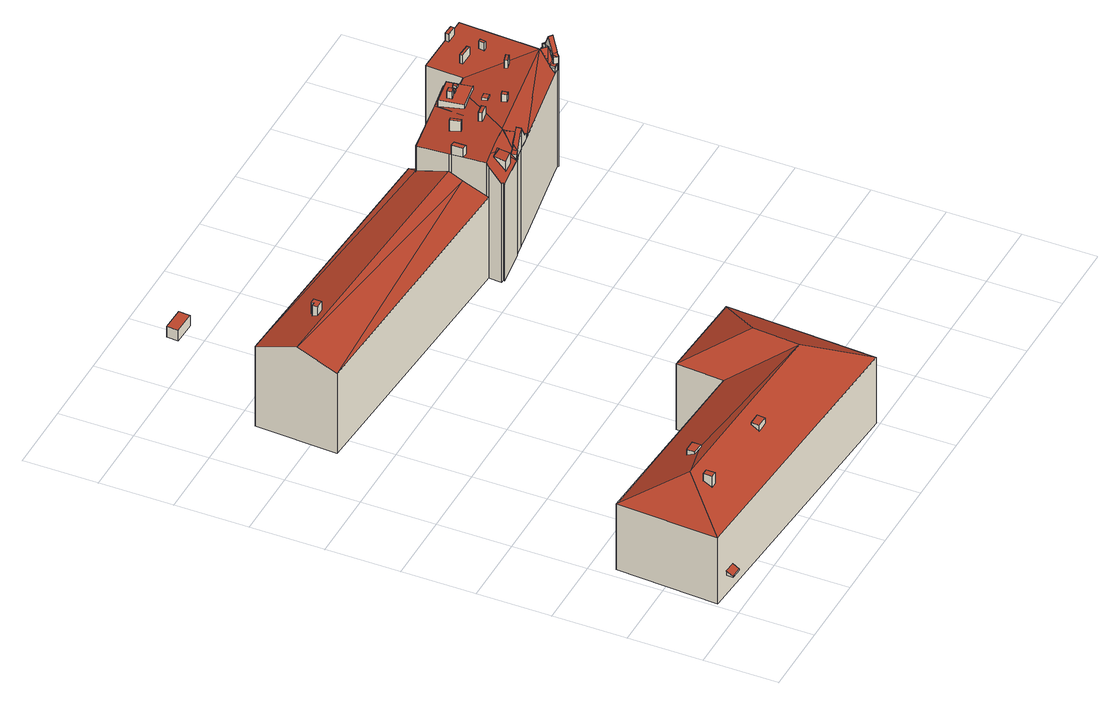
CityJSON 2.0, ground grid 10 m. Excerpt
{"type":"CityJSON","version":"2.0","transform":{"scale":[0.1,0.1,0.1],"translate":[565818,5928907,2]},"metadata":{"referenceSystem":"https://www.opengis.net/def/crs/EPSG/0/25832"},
"CityObjects":{
"building1":{"type":"Building","attributes":{"Grundfläche 2D":"630.124838","Grundhöhe NN":"2.494"},"children":["building1-1","building1-2","building1-3","building1-4"],"geometry":[{"type":"Solid","lod":"3","boundaries":[[[[0,1,2,3,4]],[[4,3,5]],[[1,6,7,2]],[[8,7,6]],[[9,2,7,8]],[[10,2,9,5,3,11]],[[2,10,11,3]],[[0,4,12,13,1]],[[6,1,13,14]],[[8,6,14,15]],[[9,8,15,16]],[[5,9,16,17]],[[4,5,17,12]],[[15,14,13,12,17,16]]]],"semantics":{"surfaces":[{"type":"RoofSurface"},{"type":"WallSurface"},{"type":"GroundSurface"}],"values":[[0,0,0,0,0,0,0,1,1,1,1,1,1,2]]}}]},
"building1-1":{"type":"BuildingInstallation","parents":["building1"],"geometry":[{"type":"MultiSurface","lod":"3","boundaries":[[[18,19,20,21]],[[22,23,18,21]],[[11,24,19,18,23]],[[25,20,19,24,10]],[[25,22,21,20]]],"semantics":{"surfaces":[{"type":"RoofSurface"},{"type":"WallSurface"}],"values":[0,1,1,1,1]}}]},
"building1-2":{"type":"BuildingInstallation","parents":["building1"],"geometry":[{"type":"MultiSurface","lod":"3","boundaries":[[[26,27,28,29]],[[29,28,30,31]],[[26,29,31,32]],[[27,26,32,33]],[[28,27,33,30]]],"semantics":{"surfaces":[{"type":"RoofSurface"},{"type":"WallSurface"}],"values":[0,1,1,1,1]}}]},
"building1-3":{"type":"BuildingInstallation","parents":["building1"],"geometry":[{"type":"MultiSurface","lod":"3","boundaries":[[[34,35,36,37]],[[37,36,38,39]],[[34,37,39,40]],[[35,34,40,41]],[[36,35,41,38]]],"semantics":{"surfaces":[{"type":"RoofSurface"},{"type":"WallSurface"}],"values":[0,1,1,1,1]}}]},
"building1-4":{"type":"BuildingInstallation","parents":["building1"],"geometry":[{"type":"MultiSurface","lod":"3","boundaries":[[[42,43,44,45]],[[46,47,45,44]],[[47,48,42,45]],[[48,49,43,42]],[[49,46,44,43]],[[49,48,47,46]]],"semantics":{"surfaces":[{"type":"RoofSurface"},{"type":"WallSurface"},{"type":"OuterCeilingSurface"}],"values":[0,1,1,1,1,2]}}]},
"building2":{"type":"Building","attributes":{"Grundfläche 2D":"424.525256","Grundhöhe NN":"2.347"},"children":["building2-1"],"geometry":[{"type":"Solid","lod":"3","boundaries":[[[[50,51,52]],[[50,53,54,55]],[[55,51,50]],[[56,57,55,54]],[[58,59,56]],[[59,57,56]],[[53,50,52,60,61]],[[54,53,61,62]],[[56,54,62,63]],[[58,56,63,64]],[[59,58,64,65]],[[57,59,65,66]],[[51,55,57,66,67]],[[52,51,67,60]],[[60,67,66,65,64,63,62,61]]]],"semantics":{"surfaces":[{"type":"RoofSurface"},{"type":"WallSurface"},{"type":"GroundSurface"}],"values":[[0,0,0,0,0,0,1,1,1,1,1,1,1,1,2]]}}]},
"building2-1":{"type":"BuildingInstallation","parents":["building2"],"geometry":[{"type":"MultiSurface","lod":"3","boundaries":[[[68,69,70,71,72,73]],[[74,75,69,68]],[[75,76,70,69]],[[76,77,71,70]],[[77,78,72,71]],[[78,79,73,72]],[[79,74,68,73]]],"semantics":{"surfaces":[{"type":"RoofSurface"},{"type":"WallSurface"}],"values":[0,1,1,1,1,1,1]}}]},
"building3":{"type":"Building","attributes":{"Grundfläche 2D":"5.122300","Grundhöhe NN":"2.591"},"geometry":[{"type":"Solid","lod":"3","boundaries":[[[[80,81,82,83]],[[84,85,83,82]],[[85,86,80,83]],[[86,87,81,80]],[[87,84,82,81]],[[87,86,85,84]]]],"semantics":{"surfaces":[{"type":"RoofSurface"},{"type":"WallSurface"},{"type":"GroundSurface"}],"values":[[0,1,1,1,1,2]]}}]},
"building4":{"type":"Building","attributes":{"Grundfläche 2D":"307.162662","Grundhöhe NN":"2.263"},"children":["building4-1","building4-2","building4-3","building4-4","building4-5","building4-6","building4-7","building4-8","building4-9","building4-10","building4-11","building4-12","building4-13","building4-14","building4-15","building4-16","building4-17","building4-18","building4-19"],"geometry":[{"type":"MultiSurface","lod":"3","boundaries":[[[88,89,90,91,92],[93,94,95,96],[97,98,99,100],[101,102,103,104,105]],[[106,107,108,109,110,111,112,113,114,115]],[[113,112,116,117,118,114]],[[119,117,116,120]],[[119,117,119,120]],[[121,122,123,124,117,119,120,125]],[[126,124,123,127]],[[128,129,130,131,132,126,133,134,135]],[[132,124,126]],[[124,132,136]],[[136,137,138,124]],[[115,114,118,117,139,140,141,142,143,144,145,146]],[[147,139,117,124,148,149,150,151,152]],[[150,149,153]],[[142,141,154,143]],[[124,138,155,148]],[[156,153,149,157,143,154]],[[141,88,92,156,154]],[[141,140,89,88]],[[140,139,147,152,90,89]],[[152,151,150,153,156,92,91,90]],[[106,115,158,60]],[[107,106,60,159]],[[108,107,159,160]],[[109,108,160,161]],[[162,116,112,111,110,109,161,163]],[[120,116,162,164]],[[165,166,167,168,169,126,127,123,122,121,125,120,164,170]],[[133,126,169,171]],[[134,133,171,172]],[[135,134,172,173]],[[174,129,128,135,173,175]],[[130,129,174,176]],[[131,130,176,177]],[[132,131,177,178]],[[136,132,178,179]],[[137,136,179,180]],[[138,137,180,181]],[[145,144,63,62]],[[146,145,62,61]],[[115,146,61,158]],[[155,138,181,182]],[[148,155,182,183]],[[149,148,183,184]],[[157,149,184,185]],[[144,143,157,185,63]],[[176,174,175,173,172,171,169,168,167,166,165,170,164,162,163,161,160,159,60,158,61,62,63,185,184,183,182,181,180,179,178,177]]],"semantics":{"surfaces":[{"type":"RoofSurface"},{"type":"WallSurface"},{"type":"GroundSurface"}],"values":[0,0,0,0,0,0,0,0,0,0,0,0,0,0,0,0,0,1,1,1,1,1,1,1,1,1,1,1,1,1,1,1,1,1,1,1,1,1,1,1,1,1,1,1,1,1,2]}}]},
"building4-1":{"type":"BuildingInstallation","parents":["building4"],"geometry":[{"type":"MultiSurface","lod":"3","boundaries":[[[186,187,188,189]],[[189,188,190,191]],[[186,189,191,192]],[[187,186,192,193]],[[188,187,193,190]]],"semantics":{"surfaces":[{"type":"RoofSurface"},{"type":"WallSurface"}],"values":[0,1,1,1,1]}}]},
"building4-2":{"type":"BuildingInstallation","parents":["building4"],"geometry":[{"type":"MultiSurface","lod":"3","boundaries":[[[194,195,196,197]],[[197,196,198,199]],[[194,197,199,200]],[[195,194,200,201]],[[196,195,201,198]]],"semantics":{"surfaces":[{"type":"RoofSurface"},{"type":"WallSurface"}],"values":[0,1,1,1,1]}}]},
"building4-3":{"type":"BuildingInstallation","parents":["building4"],"geometry":[{"type":"MultiSurface","lod":"3","boundaries":[[[202,203,204,205,206,207]],[[208,209,210,211,207]],[[202,207,211]],[[212,213,214,215,209]],[[215,210,209]],[[213,216,214]],[[217,214,216]],[[218,219,214,217]],[[204,123,205]],[[220,208,207,206,205,221,222]],[[209,208,220,223]],[[209,223,224]],[[209,224,212]],[[213,212,224,225]],[[216,213,225]],[[226,217,216,225,227]],[[226,218,217]],[[112,219,218]],[[219,112,116,214]],[[214,116,120,215]],[[215,120,210]],[[122,123,204,203,202,211,210,120,125,121]]],"semantics":{"surfaces":[{"type":"RoofSurface"},{"type":"WallSurface"}],"values":[0,0,0,0,0,0,0,0,1,1,1,1,1,1,1,1,1,1,1,1,1,1]}}]},
"building4-4":{"type":"BuildingInstallation","parents":["building4"],"geometry":[{"type":"MultiSurface","lod":"3","boundaries":[[[224,119,227,225]],[[223,228,229,230,119,224]],[[222,228,223,220]],[[228,222,221]]],"semantics":{"surfaces":[{"type":"RoofSurface"}],"values":[0,0,0,0]}}]},
"building4-5":{"type":"BuildingInstallation","parents":["building4"],"geometry":[{"type":"MultiSurface","lod":"3","boundaries":[[[231,232,233,234,235,236]],[[237,232,231]],[[238,235,234]],[[239,240,236,235,238]],[[240,239,241,242,243]],[[244,242,241]],[[245,243,242,244,246,247,248]],[[233,133,134,234]],[[234,134,135,238]],[[241,239,238,135,128,129]],[[241,129,130,244]],[[244,130,131,246]],[[249,250,248,247,246,131,132,251]],[[252,253,243,245,248]],[[252,248,250,254]],[[236,240,243,255]],[[243,253,255]],[[255,256,236]],[[256,257,231,236]],[[258,259,237,231,257]],[[258,260,259]],[[259,261,262,126,133,233,232,237]]],"semantics":{"surfaces":[{"type":"RoofSurface"},{"type":"WallSurface"}],"values":[0,0,0,0,0,0,0,1,1,1,1,1,1,1,1,1,1,1,1,1,1,1]}}]},
"building4-6":{"type":"BuildingInstallation","parents":["building4"],"geometry":[{"type":"MultiSurface","lod":"3","boundaries":[[[263,264,265,266]],[[258,263,266,260]],[[256,255,267,263,258,257]],[[124,267,255]],[[252,268,124,255,253]],[[269,268,252,254]],[[268,269,270]],[[271,127,272,273]],[[272,127,126,262]],[[251,132,136,274]],[[136,270,274]]],"semantics":{"surfaces":[{"type":"RoofSurface"},{"type":"WallSurface"}],"values":[0,0,0,0,0,0,0,1,1,1,1]}}]},
"building4-7":{"type":"BuildingInstallation","parents":["building4"],"geometry":[{"type":"MultiSurface","lod":"3","boundaries":[[[269,254,250,249,275,276]],[[276,270,269]],[[251,274,275,249]],[[274,270,276,275]]],"semantics":{"surfaces":[{"type":"RoofSurface"},{"type":"WallSurface"}],"values":[0,1,1,1]}}]},
"building4-8":{"type":"BuildingInstallation","parents":["building4"],"geometry":[{"type":"MultiSurface","lod":"3","boundaries":[[[261,259,260,266,265,277,278]],[[272,262,261,278]],[[264,273,272,278,277]],[[277,265,264]]],"semantics":{"surfaces":[{"type":"RoofSurface"},{"type":"WallSurface"}],"values":[0,1,1,1]}}]},
"building4-9":{"type":"BuildingInstallation","parents":["building4"],"geometry":[{"type":"MultiSurface","lod":"3","boundaries":[[[279,280,281,282]],[[283,281,280]],[[281,283,284,285,286]],[[287,279,282,288]],[[287,113,280,279]],[[113,283,280]],[[284,283,113]],[[289,290,281,286]],[[290,288,282,281]]],"semantics":{"surfaces":[{"type":"RoofSurface"},{"type":"WallSurface"}],"values":[0,0,0,1,1,1,1,1,1]}}]},
"building4-10":{"type":"BuildingInstallation","parents":["building4"],"geometry":[{"type":"MultiSurface","lod":"3","boundaries":[[[291,292,293,294]],[[294,293,295,296]],[[291,294,296,297]],[[292,291,297,298]],[[293,292,298,295]]],"semantics":{"surfaces":[{"type":"RoofSurface"},{"type":"WallSurface"}],"values":[0,1,1,1,1]}}]},
"building4-11":{"type":"BuildingInstallation","parents":["building4"],"geometry":[{"type":"MultiSurface","lod":"3","boundaries":[[[299,300,301,302,303]],[[105,301,300,101]],[[302,301,105,104]],[[102,299,303,302,104,103]],[[300,299,102,101]]],"semantics":{"surfaces":[{"type":"RoofSurface"},{"type":"WallSurface"}],"values":[0,1,1,1,1]}}]},
"building4-12":{"type":"BuildingInstallation","parents":["building4"],"geometry":[{"type":"MultiSurface","lod":"3","boundaries":[[[304,305,306,307]],[[307,306,97,100]],[[304,307,100,99]],[[305,304,99,98]],[[306,305,98,97]]],"semantics":{"surfaces":[{"type":"RoofSurface"},{"type":"WallSurface"}],"values":[0,1,1,1,1]}}]},
"building4-13":{"type":"BuildingInstallation","parents":["building4"],"geometry":[{"type":"MultiSurface","lod":"3","boundaries":[[[308,309,310,311]],[[311,310,312,313]],[[308,311,313,314]],[[309,308,314,315]],[[310,309,315,312]]],"semantics":{"surfaces":[{"type":"RoofSurface"},{"type":"WallSurface"}],"values":[0,1,1,1,1]}}]},
"building4-14":{"type":"BuildingInstallation","parents":["building4"],"geometry":[{"type":"MultiSurface","lod":"3","boundaries":[[[316,317,318,319]],[[319,318,320,321]],[[316,319,321,322]],[[317,316,322,323]],[[318,317,323,320]]],"semantics":{"surfaces":[{"type":"RoofSurface"},{"type":"WallSurface"}],"values":[0,1,1,1,1]}}]},
"building4-15":{"type":"BuildingInstallation","parents":["building4"],"geometry":[{"type":"MultiSurface","lod":"3","boundaries":[[[324,325,326,327,328]],[[329,326,325,330]],[[331,328,327,326,329,142]],[[331,332,324,328]],[[332,330,325,324]]],"semantics":{"surfaces":[{"type":"RoofSurface"},{"type":"WallSurface"}],"values":[0,1,1,1,1]}}]},
"building4-16":{"type":"BuildingInstallation","parents":["building4"],"geometry":[{"type":"MultiSurface","lod":"3","boundaries":[[[333,334,335,336]],[[336,335,95,94]],[[333,336,94,93]],[[334,333,93,96]],[[335,334,96,95]]],"semantics":{"surfaces":[{"type":"RoofSurface"},{"type":"WallSurface"}],"values":[0,1,1,1,1]}}]},
"building4-17":{"type":"BuildingInstallation","parents":["building4"],"geometry":[{"type":"MultiSurface","lod":"3","boundaries":[[[337,338,339,340]],[[341,342,340,339]],[[337,340,342,343]],[[343,344,338,337]],[[339,338,344,341]]],"semantics":{"surfaces":[{"type":"RoofSurface"},{"type":"WallSurface"}],"values":[0,1,1,1,1]}}]},
"building4-18":{"type":"BuildingInstallation","parents":["building4"],"geometry":[{"type":"MultiSurface","lod":"3","boundaries":[[[345,346,347,348]],[[146,349,346,345]],[[349,350,347,346]],[[348,347,350,351]],[[345,348,351,146]]],"semantics":{"surfaces":[{"type":"RoofSurface"},{"type":"WallSurface"}],"values":[0,1,1,1,1]}}]},
"building4-19":{"type":"BuildingInstallation","parents":["building4"],"geometry":[{"type":"MultiSurface","lod":"3","boundaries":[[[352,353,354,355]],[[355,354,356,357]],[[352,355,357,358]],[[353,352,358,359]],[[354,353,359,356]]],"semantics":{"surfaces":[{"type":"RoofSurface"},{"type":"WallSurface"}],"values":[0,1,1,1,1]}}]}
},
"vertices":[
[40,27,106],[397,4,106],[339,78,143],[64,94,142],[4,29,106],[12,167,105],[410,208,105],[344,142,143],[285,216,105],[281,151,105],[123,109,132],[116,107,133],[4,29,5],[397,4,5],[410,208,5],[285,216,5],[281,151,5],[12,167,5],
[107,108,136],[123,107,136],[123,119,136],[108,119,136],[108,119,127],[107,108,133],[123,107,133],[123,119,127],
[201,59,137],[202,70,137],[186,70,137],[185,59,137],[186,70,134],[185,59,128],[201,59,128],[202,70,134],
[73,65,144],[73,77,144],[65,77,144],[65,65,144],[65,77,133],[65,65,127],[73,65,127],[73,77,133],
[23,18,37],[39,17,37],[40,27,42],[24,28,42],[40,27,35],[24,28,35],[23,18,35],[39,17,35],
[456,578,139],[73,565,125],[454,543,127],[457,594,145],[457,597,146],[76,619,146],[460,642,130],[79,676,125],[463,643,130],[463,653,127],[454,543,3],[457,594,3],[457,597,3],[460,642,3],[463,643,3],[463,653,3],[79,676,3],[73,565,3],
[144,631,156],[144,624,156],[156,624,156],[156,635,156],[149,635,156],[149,631,156],[144,631,140],[144,624,143],[156,624,143],[156,635,139],[149,635,139],[149,631,140],
[184,827,22],[216,826,22],[217,842,22],[185,843,22],[217,842,6],[185,843,6],[184,827,6],[216,826,6],
[539,650,178],[544,617,178],[581,623,178],[580,624,178],[575,656,178],[548,635,178],[547,642,178],[554,643,178],[555,637,178],[558,643,178],[563,643,178],[564,638,178],[559,637,178],[568,644,178],[573,645,178],[573,641,178],[573,639,178],[569,639,178],[454,543,174],[453,525,154],[457,525,153],[457,523,151],[476,526,151],[492,528,151],[505,530,151],[490,546,172],[473,549,178],[455,546,178],[511,531,151],[522,557,178],[489,552,178],[522,555,177],[526,534,151],[542,536,151],[544,537,151],[547,537,151],[679,581,178],[541,536,151],[681,559,151],[674,558,151],[693,570,151],[698,577,151],[699,577,151],[702,582,151],[701,583,151],[683,558,151],[685,561,151],[686,561,151],[701,589,151],[706,689,151],[684,690,178],[566,621,173],[544,617,172],[539,650,168],[527,590,175],[538,654,168],[460,642,168],[457,597,173],[457,594,173],[580,623,172],[598,644,171],[580,642,171],[578,639,171],[580,624,172],[581,623,172],[578,642,171],[547,652,169],[601,695,171],[575,656,169],[577,661,168],[455,546,3],[453,525,3],[457,525,3],[457,523,3],[511,531,3],[505,530,3],[526,534,3],[542,536,3],[544,537,3],[547,537,3],[674,558,3],[681,559,3],[541,536,3],[683,558,3],[685,561,3],[686,561,3],[698,577,3],[693,570,3],[699,577,3],[702,582,3],[701,583,3],[701,589,3],[706,689,3],[684,690,3],[601,695,3],[598,644,3],[580,642,3],[577,661,3],
[642,604,188],[641,608,188],[632,606,187],[633,602,187],[632,606,175],[633,602,175],[642,604,175],[641,608,175],
[638,654,186],[638,658,186],[620,659,186],[620,655,186],[620,659,173],[620,655,173],[638,654,174],[638,658,174],
[542,536,161],[544,537,160],[547,537,159],[546,544,159],[543,543,160],[540,543,161],[536,542,168],[525,540,184],[526,534,184],[541,536,161],[525,540,183],[514,539,168],[511,531,161],[526,534,183],[514,539,167],[510,538,161],[504,537,159],[505,530,159],[536,542,164],[541,543,159],[540,543,159],[525,540,176],[525,540,177],[514,539,162],[510,538,159],[512,538,159],
[523,555,175],[523,555,176],[522,555,176],
[680,565,175],[681,559,172],[683,558,172],[685,561,175],[684,562,175],[681,565,175],[678,562,172],[686,561,175],[693,570,193],[688,574,193],[698,577,175],[697,579,175],[694,581,175],[699,577,175],[694,582,175],[702,582,172],[701,583,172],[697,586,172],[701,583,162],[697,586,162],[701,583,160],[694,582,165],[694,581,167],[696,585,162],[688,574,178],[681,565,165],[680,565,165],[680,565,164],[678,562,162],[679,563,162],[681,559,162],[681,559,160],
[675,567,162],[674,565,160],[676,565,162],[677,565,162],[675,568,163],[691,587,164],[694,587,162],[694,588,160],[674,558,152],[674,558,160],[674,565,159],[701,589,160],
[701,589,162],[694,588,162],
[674,565,162],[674,558,162],
[492,532,171],[490,546,174],[473,545,175],[475,530,171],[490,546,175],[490,549,175],[481,548,175],[473,546,175],[492,532,155],[475,530,156],[473,546,174],[473,545,174],
[572,574,188],[577,575,188],[576,582,188],[570,581,188],[576,582,176],[570,581,177],[572,574,177],[577,575,177],
[573,645,181],[568,644,181],[569,639,181],[573,639,181],[573,641,181],
[564,638,181],[563,643,181],[558,643,181],[559,637,181],
[655,641,187],[656,649,187],[652,649,187],[651,641,187],[652,649,175],[651,641,175],[655,641,176],[656,649,176],
[502,602,188],[506,603,188],[503,617,188],[499,616,188],[503,617,171],[499,616,171],[502,602,173],[506,603,173],
[541,588,188],[540,593,188],[527,591,188],[527,590,188],[528,586,188],[527,591,175],[540,593,175],[528,586,175],[541,588,175],
[548,635,189],[555,637,189],[554,643,189],[547,642,189],
[662,686,187],[663,691,187],[649,692,187],[648,687,187],[649,692,175],[648,687,175],[662,686,176],[663,691,176],
[457,594,188],[457,578,188],[463,577,188],[463,593,188],[457,578,175],[463,577,175],[463,593,173],
[575,598,178],[574,606,178],[566,605,178],[567,597,178],[566,605,174],[567,597,175],[575,598,175],[574,606,174]
]}
